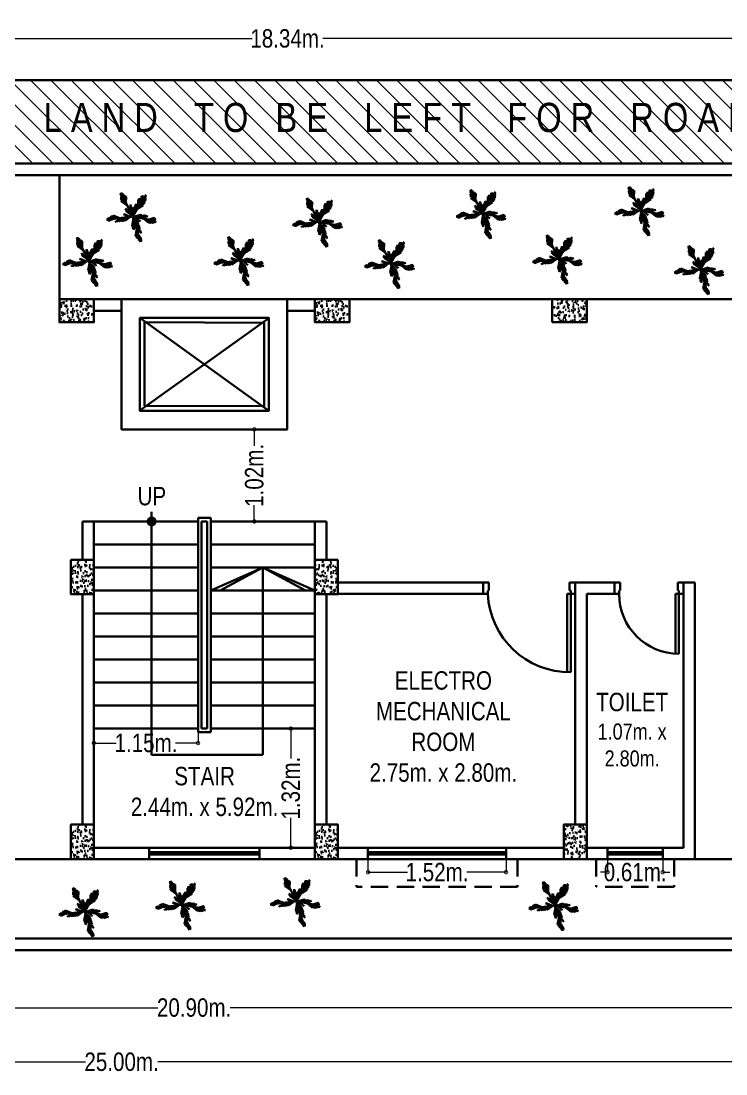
# Model space of a CAD drawing. Header units: inches. Extents: x -3410734 to 406749, y -209950 to -6742.
# Drawn here: x -3409842.4 to -3409536.2, y -79845.1 to -79387.6 of the extents above; entities that cross this region are included whole.
import ezdxf
from ezdxf.enums import TextEntityAlignment as Align

# ---------------------------------------------------------------- set-up
doc = ezdxf.new("R2010")
doc.units = ezdxf.units.IN
doc.header["$LTSCALE"] = 30
doc.header["$MEASUREMENT"] = 0
doc.header["$PDMODE"] = 3
doc.linetypes.add('HIDDEN', pattern=[0.375, 0.25, -0.125])
doc.layers.get('Defpoints').update_dxf_attribs({"lineweight": 30})
for name, color, linetype, lineweight in [('A-GLASS', 140, 'Continuous', 30), ('CAR', 190, 'Continuous', 30), ('column', 1, 'Continuous', 30), ('DIM', 136, 'Continuous', 30), ('DOOR', 30, 'Continuous', 30), ('hash', 251, 'Continuous', 30), ('HATCH', 8, 'Continuous', 30), ('LINE', 243, 'Continuous', 30), ('railing', 220, 'HIDDEN', 30), ('stair', 230, 'Continuous', 30), ('TEXT', 7, 'Continuous', 30), ('TREE', 3, 'Continuous', 30), ('WALL', 7, 'Continuous', 30), ('WINDOW', 5, 'Continuous', 30)]:
    doc.layers.add(name, color=color, linetype=linetype, lineweight=lineweight)
doc.styles.get("Standard").update_dxf_attribs({"font": 'arial.ttf'})
doc.styles.add('style H', font='arial.ttf', dxfattribs={"width": 0.8, "height": 8})
doc.styles.add('styleM', font='arial.ttf', dxfattribs={"width": 0.8, "height": 8})
doc.styles.add('styleSH', font='arial.ttf', dxfattribs={"width": 0.8})
doc.dimstyles.new('Copy(3) of DIT-3', dxfattribs={"dimtxt": 8, "dimasz": 3, "dimexe": 0.18, "dimexo": 0.0625, "dimgap": 0.09, "dimtad": 0, "dimtoh": 1, "dimlfac": 0.0254, "dimzin": 0, "dimdsep": 46, "dimtxsty": 'style H', "dimblk": 'DOTSMALL', "dimcen": 3, "dimclrd": 36, "dimclre": 32, "dimclrt": 26, "dimadec": 0, "dimazin": 0, "dimtfac": 1, "dimtix": 1, "dimtofl": 0, "dimtmove": 0, "dimatfit": 3, "dimldrblk": 'DOTSMALL', "dimfxl": 0.18, "dimtolj": 1, "dimtzin": 0, "dimlwd": 15, "dimlwe": 15, "dimarcsym": 0})
doc.dimstyles.new('Copy(4) of DIT-3', dxfattribs={"dimtxt": 8, "dimasz": 3, "dimexe": 0.18, "dimexo": 0.0625, "dimgap": 0.09, "dimtad": 0, "dimtoh": 1, "dimlfac": 0.0254, "dimzin": 0, "dimdsep": 46, "dimtxsty": 'style H', "dimblk": 'DOTSMALL', "dimcen": 3, "dimclrd": 36, "dimclre": 32, "dimclrt": 26, "dimadec": 0, "dimazin": 0, "dimtfac": 1, "dimtix": 1, "dimtofl": 0, "dimtmove": 0, "dimatfit": 3, "dimldrblk": 'DOTSMALL', "dimfxl": 1, "dimtolj": 1, "dimtzin": 0, "dimlwd": 15, "dimlwe": 15, "dimarcsym": 0})
doc.dimstyles.new('DIT-3', dxfattribs={"dimtxt": 8, "dimasz": 3, "dimexe": 0.18, "dimexo": 0.0625, "dimgap": 0.09, "dimtad": 0, "dimtoh": 1, "dimlfac": 0.0254, "dimzin": 0, "dimdsep": 46, "dimtxsty": 'style H', "dimblk": 'DOTSMALL', "dimcen": 3, "dimclrd": 36, "dimclre": 32, "dimclrt": 26, "dimadec": 0, "dimazin": 0, "dimtfac": 1, "dimtix": 1, "dimtofl": 0, "dimtmove": 0, "dimatfit": 3, "dimldrblk": 'DOTSMALL', "dimfxl": 1, "dimtolj": 1, "dimtzin": 0, "dimlwd": 15, "dimlwe": 15, "dimarcsym": 0})

# ---------------------------------------------------------------- blocks, each defined once
blk = doc.blocks.new('_DotSmall')
at = {"layer": 'DIM', "color": 0, "const_width": 0.5}
blk.add_lwpolyline([(-0.0625, 0, 1), (0.0625, 0, 1)], format="xyb", close=True, dxfattribs=at)
blk = doc.blocks.new('*D120')
at = {"layer": 'Defpoints', "color": 0, "transparency": 16777216}
for p in [(-3410290.88, -79791.25), (-3409306.63, -79791.25), (-3409306.63, -79839.8)]:
    blk.add_point(p, dxfattribs=at)
at = {"layer": 'WALL', "color": 32, "lineweight": 15, "transparency": 16777216}
for p, q in [((-3410290.88, -79791.31), (-3410290.88, -79839.98)), ((-3409306.63, -79791.31), (-3409306.63, -79839.98))]:
    blk.add_line(p, q, dxfattribs=at)
at = {"layer": 'WALL', "color": 36, "lineweight": 15, "transparency": 16777216}
for p, q in [((-3410290.88, -79839.8), (-3409814.48, -79839.8)), ((-3409306.63, -79839.8), (-3409783.03, -79839.8))]:
    blk.add_line(p, q, dxfattribs=at)
at = {"layer": 'WALL', "color": 36, "lineweight": 15, "transparency": 16777216, "xscale": 3, "yscale": 3, "zscale": 3, "rotation": 180}
blk.add_blockref('_DotSmall', (-3410290.88, -79839.8), dxfattribs=at)
at = {"layer": 'WALL', "color": 36, "lineweight": 15, "transparency": 16777216, "xscale": 3, "yscale": 3, "zscale": 3}
blk.add_blockref('_DotSmall', (-3409306.63, -79839.8), dxfattribs=at)
at = {"layer": 'WALL', "color": 26, "transparency": 16777216, "insert": (-3409798.76, -79839.8), "char_height": 8, "attachment_point": 5, "style": 'style H'}
blk.add_mtext('\\A1;25.00m.', dxfattribs=at)
blk = doc.blocks.new('*D122')
at = {"layer": 'Defpoints', "color": 0, "transparency": 16777216}
for p in [(-3409306.63, -79377.48), (-3410146.63, -79413.25), (-3409306.63, -79413.25)]:
    blk.add_point(p, dxfattribs=at)
at = {"layer": 'WALL', "color": 32, "lineweight": 15, "transparency": 16777216}
for p, q in [((-3410146.63, -79413.18), (-3410146.63, -79377.3)), ((-3409306.63, -79413.18), (-3409306.63, -79377.3))]:
    blk.add_line(p, q, dxfattribs=at)
at = {"layer": 'WALL', "color": 36, "lineweight": 15, "transparency": 16777216}
for p, q in [((-3410146.63, -79377.48), (-3409742.36, -79377.48)), ((-3409306.63, -79377.48), (-3409710.91, -79377.48))]:
    blk.add_line(p, q, dxfattribs=at)
at = {"layer": 'WALL', "color": 36, "lineweight": 15, "transparency": 16777216, "xscale": 3, "yscale": 3, "zscale": 3, "rotation": 180}
blk.add_blockref('_DotSmall', (-3410146.63, -79377.48), dxfattribs=at)
at = {"layer": 'WALL', "color": 36, "lineweight": 15, "transparency": 16777216, "xscale": 3, "yscale": 3, "zscale": 3}
blk.add_blockref('_DotSmall', (-3409306.63, -79377.48), dxfattribs=at)
at = {"layer": 'WALL', "color": 26, "transparency": 16777216, "insert": (-3409726.63, -79377.48), "char_height": 8, "attachment_point": 5, "style": 'style H'}
blk.add_mtext('\\A1;21.34m.', dxfattribs=at)
blk = doc.blocks.new('*D108')
at = {"layer": 'Defpoints', "color": 0, "transparency": 16777216}
for p in [(-3409810.79, -79695), (-3409765.54, -79696.5), (-3409810.79, -79701.29)]:
    blk.add_point(p, dxfattribs=at)
at = {"layer": 'WALL', "color": 32, "lineweight": 15, "transparency": 16777216}
for p, q in [((-3409810.79, -79695.06), (-3409810.79, -79701.47)), ((-3409765.54, -79696.56), (-3409765.54, -79701.47))]:
    blk.add_line(p, q, dxfattribs=at)
at = {"layer": 'WALL', "color": 36, "lineweight": 15, "transparency": 16777216}
for p, q in [((-3409810.79, -79701.29), (-3409801.05, -79701.29)), ((-3409765.54, -79701.29), (-3409775.28, -79701.29))]:
    blk.add_line(p, q, dxfattribs=at)
at = {"layer": 'WALL', "color": 36, "lineweight": 15, "transparency": 16777216, "xscale": 3, "yscale": 3, "zscale": 3, "rotation": 180}
blk.add_blockref('_DotSmall', (-3409810.79, -79701.29), dxfattribs=at)
at = {"layer": 'WALL', "color": 36, "lineweight": 15, "transparency": 16777216, "xscale": 3, "yscale": 3, "zscale": 3}
blk.add_blockref('_DotSmall', (-3409765.54, -79701.29), dxfattribs=at)
at = {"layer": 'WALL', "color": 26, "transparency": 16777216, "insert": (-3409788.16, -79701.29), "char_height": 8, "attachment_point": 5, "style": 'style H'}
blk.add_mtext('\\A1;1.15m.', dxfattribs=at)
blk = doc.blocks.new('*D15')
at = {"layer": 'Defpoints', "color": 0, "transparency": 16777216}
for p in [(-3409725.23, -79695), (-3409714.79, -79695), (-3409719.04, -79746.75)]:
    blk.add_point(p, dxfattribs=at)
at = {"layer": 'WALL', "color": 32, "lineweight": 15, "transparency": 16777216}
for p, q in [((-3409714.85, -79695), (-3409725.41, -79695)), ((-3409719.1, -79746.75), (-3409725.41, -79746.75))]:
    blk.add_line(p, q, dxfattribs=at)
at = {"layer": 'WALL', "color": 36, "lineweight": 15, "transparency": 16777216}
for p, q in [((-3409725.23, -79695), (-3409725.23, -79707.99)), ((-3409725.23, -79746.75), (-3409725.23, -79733.75))]:
    blk.add_line(p, q, dxfattribs=at)
at = {"layer": 'WALL', "color": 36, "lineweight": 15, "transparency": 16777216, "xscale": 3, "yscale": 3, "zscale": 3}
for p, rotation in [((-3409725.23, -79695), 90), ((-3409725.23, -79746.75), 270)]:
    blk.add_blockref('_DotSmall', p, dxfattribs=dict(at, rotation=rotation))
at = {"layer": 'WALL', "color": 26, "transparency": 16777216, "insert": (-3409725.23, -79720.87), "char_height": 8, "attachment_point": 5, "rotation": 90, "style": 'style H'}
blk.add_mtext('\\A1;1.32m.', dxfattribs=at)
blk = doc.blocks.new('A$C71373806')
at = {"layer": 'DOOR'}
for p, q in [((2, 5), (2, 31)), ((3.5, 5), (3.5, 30.96)), ((0, 5), (0, 0)), ((0, 5), (2, 5)), ((2, 5), (2, 3.5)), ((2, 5), (3.5, 5)), ((28, 5), (28, 3.5)), ((30, 5), (28, 5)), ((30, 5), (30, 0)), ((0, 0), (2.5, 0)), ((2, 3.5), (2.5, 3.5)), ((2.5, 3.5), (2.5, 0)), ((27.5, 3.5), (27.5, 0)), ((28, 3.5), (27.5, 3.5)), ((30, 0), (27.5, 0))]:
    blk.add_line(p, q, dxfattribs=at)
blk.add_arc((2, 5), 26, 0, 90, dxfattribs=at)
blk = doc.blocks.new('d40')
at = {"layer": 'DOOR'}
for p, q in [((-4869.05, 6684.72), (-4874.05, 6684.72)), ((-4874.05, 6684.72), (-4874.05, 6682.22)), ((-4869.05, 6684.72), (-4869.05, 6682.72)), ((-4870.55, 6682.22), (-4874.05, 6682.22)), ((-4869.05, 6682.72), (-4870.55, 6682.72)), ((-4870.55, 6682.72), (-4870.55, 6682.22)), ((-4874.05, 6644.72), (-4874.05, 6647.22)), ((-4870.55, 6647.22), (-4874.05, 6647.22)), ((-4870.55, 6646.72), (-4870.55, 6647.22)), ((-4869.05, 6646.72), (-4870.55, 6646.72)), ((-4869.05, 6648.22), (-4835.07, 6648.22)), ((-4869.05, 6646.72), (-4869.05, 6648.22)), ((-4869.05, 6646.72), (-4835.06, 6646.72)), ((-4869.05, 6644.72), (-4869.05, 6646.72)), ((-4869.05, 6644.72), (-4874.05, 6644.72))]:
    blk.add_line(p, q, dxfattribs=at)
blk.add_arc((-4870.61, 6647.19), 35.56, 359.2366, 87.4843, dxfattribs=at)
at = {"layer": 'WALL'}
blk.add_line((-4869.05, 6684.72), (-4874.05, 6684.72), dxfattribs=at)
blk = doc.blocks.new('*D109')
at = {"layer": 'Defpoints', "color": 0, "transparency": 16777216}
for p in [(-3409691.72, -79751.75), (-3409631.72, -79751.75), (-3409691.72, -79757.39)]:
    blk.add_point(p, dxfattribs=at)
at = {"layer": 'WALL', "color": 32, "lineweight": 15, "transparency": 16777216}
for p, q in [((-3409691.72, -79751.81), (-3409691.72, -79757.57)), ((-3409631.72, -79751.81), (-3409631.72, -79757.57))]:
    blk.add_line(p, q, dxfattribs=at)
at = {"layer": 'WALL', "color": 36, "lineweight": 15, "transparency": 16777216}
for p, q in [((-3409691.72, -79757.39), (-3409674.6, -79757.39)), ((-3409631.72, -79757.39), (-3409648.84, -79757.39))]:
    blk.add_line(p, q, dxfattribs=at)
at = {"layer": 'WALL', "color": 36, "lineweight": 15, "transparency": 16777216, "xscale": 3, "yscale": 3, "zscale": 3, "rotation": 180}
blk.add_blockref('_DotSmall', (-3409691.72, -79757.39), dxfattribs=at)
at = {"layer": 'WALL', "color": 36, "lineweight": 15, "transparency": 16777216, "xscale": 3, "yscale": 3, "zscale": 3}
blk.add_blockref('_DotSmall', (-3409631.72, -79757.39), dxfattribs=at)
at = {"layer": 'WALL', "color": 26, "transparency": 16777216, "insert": (-3409661.72, -79757.39), "char_height": 8, "attachment_point": 5, "style": 'style H'}
blk.add_mtext('\\A1;1.52m.', dxfattribs=at)
blk = doc.blocks.new('*D110')
at = {"layer": 'Defpoints', "color": 0, "transparency": 16777216}
for p in [(-3409587.65, -79751.75), (-3409563.65, -79751.75), (-3409587.65, -79757.39)]:
    blk.add_point(p, dxfattribs=at)
at = {"layer": 'WALL', "color": 32, "lineweight": 15, "transparency": 16777216}
for p, q in [((-3409587.65, -79751.81), (-3409587.65, -79757.57)), ((-3409563.65, -79751.81), (-3409563.65, -79757.57))]:
    blk.add_line(p, q, dxfattribs=at)
at = {"layer": 'WALL', "color": 36, "lineweight": 15, "transparency": 16777216}
for p, q in [((-3409587.65, -79757.39), (-3409590.65, -79757.39)), ((-3409563.65, -79757.39), (-3409560.65, -79757.39))]:
    blk.add_line(p, q, dxfattribs=at)
at = {"layer": 'WALL', "color": 36, "lineweight": 15, "transparency": 16777216, "xscale": 3, "yscale": 3, "zscale": 3}
blk.add_blockref('_DotSmall', (-3409587.65, -79757.39), dxfattribs=at)
at = {"layer": 'WALL', "color": 36, "lineweight": 15, "transparency": 16777216, "xscale": 3, "yscale": 3, "zscale": 3, "rotation": 180}
blk.add_blockref('_DotSmall', (-3409563.65, -79757.39), dxfattribs=at)
at = {"layer": 'WALL', "color": 26, "transparency": 16777216, "insert": (-3409575.65, -79757.39), "char_height": 8, "attachment_point": 5, "style": 'style H'}
blk.add_mtext('\\A1;0.61m.', dxfattribs=at)
blk = doc.blocks.new('*D16')
at = {"layer": 'CAR', "color": 32, "lineweight": 15, "transparency": 16777216}
for p, q in [((-3410188.36, -79791.31), (-3410188.36, -79816.44)), ((-3409346.13, -79791.31), (-3409346.13, -79816.44))]:
    blk.add_line(p, q, dxfattribs=at)
at = {"layer": 'CAR', "color": 36, "lineweight": 15, "transparency": 16777216}
for p, q in [((-3410188.36, -79816.26), (-3409782.97, -79816.26)), ((-3409346.13, -79816.26), (-3409751.52, -79816.26))]:
    blk.add_line(p, q, dxfattribs=at)
at = {"layer": 'Defpoints', "color": 0, "transparency": 16777216}
for p in [(-3410188.36, -79791.25), (-3409346.13, -79791.25), (-3410188.36, -79816.26)]:
    blk.add_point(p, dxfattribs=at)
at = {"layer": 'CAR', "color": 36, "lineweight": 15, "transparency": 16777216, "xscale": 3, "yscale": 3, "zscale": 3, "rotation": 180}
blk.add_blockref('_DotSmall', (-3410188.36, -79816.26), dxfattribs=at)
at = {"layer": 'CAR', "color": 36, "lineweight": 15, "transparency": 16777216, "xscale": 3, "yscale": 3, "zscale": 3}
blk.add_blockref('_DotSmall', (-3409346.13, -79816.26), dxfattribs=at)
at = {"layer": 'CAR', "color": 26, "transparency": 16777216, "insert": (-3409767.25, -79816.26), "char_height": 8, "attachment_point": 5, "style": 'style H'}
blk.add_mtext('\\A1;20.90m.', dxfattribs=at)
blk = doc.blocks.new('*D18')
at = {"layer": 'CAR', "color": 32, "lineweight": 15, "transparency": 16777216}
for p, q in [((-3410087.71, -79413.18), (-3410087.71, -79395.01)), ((-3409365.63, -79413.18), (-3409365.63, -79395.01))]:
    blk.add_line(p, q, dxfattribs=at)
at = {"layer": 'CAR', "color": 36, "lineweight": 15, "transparency": 16777216}
for p, q in [((-3410087.71, -79395.19), (-3409742.04, -79395.19)), ((-3409365.63, -79395.19), (-3409711.31, -79395.19))]:
    blk.add_line(p, q, dxfattribs=at)
at = {"layer": 'Defpoints', "color": 0, "transparency": 16777216}
for p in [(-3409365.63, -79395.19), (-3410087.71, -79413.25), (-3409365.63, -79413.25)]:
    blk.add_point(p, dxfattribs=at)
at = {"layer": 'CAR', "color": 36, "lineweight": 15, "transparency": 16777216, "xscale": 3, "yscale": 3, "zscale": 3, "rotation": 180}
blk.add_blockref('_DotSmall', (-3410087.71, -79395.19), dxfattribs=at)
at = {"layer": 'CAR', "color": 36, "lineweight": 15, "transparency": 16777216, "xscale": 3, "yscale": 3, "zscale": 3}
blk.add_blockref('_DotSmall', (-3409365.63, -79395.19), dxfattribs=at)
at = {"layer": 'CAR', "color": 26, "transparency": 16777216, "insert": (-3409726.67, -79395.19), "char_height": 8, "attachment_point": 5, "style": 'style H'}
blk.add_mtext('\\A1;18.34m.', dxfattribs=at)
blk = doc.blocks.new('*D112')
at = {"layer": 'CAR', "color": 32, "lineweight": 15, "transparency": 16777216}
for p, q in [((-3409737.82, -79565), (-3409741.28, -79565)), ((-3409714.85, -79605), (-3409741.28, -79605))]:
    blk.add_line(p, q, dxfattribs=at)
at = {"layer": 'CAR', "color": 36, "lineweight": 15, "transparency": 16777216}
for p, q in [((-3409741.1, -79565), (-3409741.1, -79572.11)), ((-3409741.1, -79605), (-3409741.1, -79597.88))]:
    blk.add_line(p, q, dxfattribs=at)
at = {"layer": 'Defpoints', "color": 0, "transparency": 16777216}
for p in [(-3409737.76, -79565), (-3409741.1, -79605), (-3409714.79, -79605)]:
    blk.add_point(p, dxfattribs=at)
at = {"layer": 'CAR', "color": 36, "lineweight": 15, "transparency": 16777216, "xscale": 3, "yscale": 3, "zscale": 3}
for p, rotation in [((-3409741.1, -79565), 90), ((-3409741.1, -79605), 270)]:
    blk.add_blockref('_DotSmall', p, dxfattribs=dict(at, rotation=rotation))
at = {"layer": 'CAR', "color": 26, "transparency": 16777216, "insert": (-3409741.1, -79585), "char_height": 8, "attachment_point": 5, "rotation": 90, "style": 'style H'}
blk.add_mtext('\\A1;1.02m.', dxfattribs=at)
blk = doc.blocks.new('COCONUT')
at = {"layer": 'TREE', "color": 122}
for p, q in [((-15.9, 32.1), (-22, 39.7)), ((-15.9, 32.1), (-21.9, 38.6)), ((-15.8, 32), (-15.9, 38.8)), ((-15.6, 31.6), (-15.7, 38.7)), ((-15.3, 31.2), (-15.5, 38.5)), ((16.7, 29.5), (16.3, 38.3)), ((17, 30.3), (16.7, 38.6)), ((17.4, 31), (17.1, 38.9)), ((17.9, 32), (17.6, 39.3)), ((18.1, 32.4), (17.8, 39.5)), ((18.3, 32.8), (18, 39.6)), ((18.4, 32.9), (23.2, 43.8)), ((18.4, 32.9), (24.1, 43.3)), ((18.4, 32.9), (22.3, 43)), ((18.4, 32.9), (21.3, 42.2)), ((18.4, 32.9), (24, 42.1)), ((18.4, 32.9), (20.5, 41.6)), ((18.4, 32.9), (19.7, 41)), ((18.4, 32.9), (24, 40.9)), ((18.4, 32.9), (24, 39.8)), ((18.4, 32.9), (23.9, 38.9)), ((-15.9, 32.1), (-21.8, 37.7)), ((-15.8, 32), (-21.6, 35.6)), ((-15.6, 31.6), (-21.6, 35.3)), ((-15.3, 31.2), (-21.6, 35)), ((-14.8, 30.2), (-21.5, 34.4)), ((-14.4, 29.5), (-21.5, 33.9)), ((-14, 28.8), (-21.4, 33.4)), ((-13.5, 28), (-21.4, 32.8)), ((-13, 27.1), (-21.3, 32.2)), ((-12.3, 25.8), (-21.3, 31.4)), ((-11.6, 24.6), (-21.2, 30.5)), ((-9.8, 21.5), (-20.5, 28.1)), ((-9, 20.1), (-19.7, 26.6)), ((-7.8, 18), (-18.5, 24.6)), ((-5.8, 14.5), (-16.5, 21.1)), ((-14.8, 30.2), (-14.9, 38.1)), ((-14.4, 29.5), (-14.6, 37.8)), ((-14, 28.8), (-14.2, 37.6)), ((-13.5, 28), (-13.7, 37.2)), ((-9.8, 21.5), (-10.1, 34.1)), ((-9, 20.1), (-9.2, 32.6)), ((-7.8, 18), (-8, 30.5)), ((-3.9, 11.2), (-4.2, 23.7)), ((-3.5, 10.4), (-3.7, 23)), ((-3, 9.7), (-3.3, 22.3)), ((-2.5, 8.8), (-2.8, 21.3)), ((-1.8, 7.6), (-2.1, 20.1)), ((5.8, 7.6), (5.3, 20.2)), ((6.4, 8.9), (5.9, 21.4)), ((6.9, 9.8), (6.4, 22.4)), ((12.2, 20.5), (22.5, 27.7)), ((12.9, 22), (23.2, 29.2)), ((14.5, 25.2), (14.1, 36.5)), ((14.5, 25.2), (23.8, 31.7)), ((15.1, 26.5), (14.7, 37)), ((15.1, 26.5), (23.8, 32.5)), ((15.8, 27.8), (15.4, 37.6)), ((15.8, 27.8), (23.8, 33.4)), ((16.2, 28.7), (15.9, 37.9)), ((16.2, 28.7), (23.8, 34)), ((16.7, 29.5), (23.8, 34.6)), ((17, 30.3), (23.9, 35)), ((17.4, 31), (23.9, 35.5)), ((17.9, 32), (23.9, 36.2)), ((18.1, 32.4), (23.9, 36.5)), ((18.3, 32.8), (23.9, 36.7)), ((-13.3, -2.4), (-25.2, 1.5)), ((-12.1, -2.2), (-24, 1.7)), ((-9.6, -1.7), (-21.5, 2.2)), ((-8.7, -1.6), (-20.6, 2.3)), ((-7.9, -1.4), (-19.8, 2.5)), ((-6.8, -1.2), (-18.8, 2.7)), ((-3.3, -0.6), (-15.2, 3.3)), ((-1.9, -0.3), (-13.8, 3.6)), ((0, 0), (-11.9, 3.9)), ((-0.7, 5.6), (-1, 18.2)), ((0, 4.5), (-0.3, 17)), ((3.3, 2.7), (2.8, 15.2)), ((3.3, 2.7), (13.6, 9.9)), ((4.2, 4.4), (3.7, 17)), ((4.2, 4.4), (14.5, 11.6)), ((4.8, 5.6), (4.3, 18.2)), ((4.8, 5.6), (15.1, 12.8)), ((5.8, 7.6), (16.1, 14.8)), ((6.1, 0.1), (17.8, 4.7)), ((6.1, 0.1), (16.3, -7.2)), ((7.5, 0), (19.1, 4.6)), ((25.6, -2.3), (37.3, 2.4)), ((29.2, -2.7), (39.7, 1.5)), ((30.6, -2.9), (40.4, 1)), ((32, -3), (41.1, 0.6)), ((33, -3.2), (41.7, 0.2)), ((-33.3, -6.1), (-40.5, -9.8)), ((-33.1, -6), (-39.6, -3.9)), ((-32.7, -6), (-39.4, -3.7)), ((-32.2, -5.9), (-39.2, -3.6)), ((-31.1, -5.7), (-38.6, -3.2)), ((-33.1, -6), (-38.4, -10.3)), ((-30.3, -5.5), (-38.2, -2.9)), ((-32.7, -6), (-38.2, -10.4)), ((-32.2, -5.9), (-37.9, -10.5)), ((-29.5, -5.4), (-37.8, -2.6)), ((-28.6, -5.2), (-37.4, -2.3)), ((-31.1, -5.7), (-37.3, -10.6)), ((-27.6, -5), (-36.9, -2)), ((-30.3, -5.5), (-36.8, -10.7)), ((-29.5, -5.4), (-36.3, -10.9)), ((-28.6, -5.2), (-35.8, -11)), ((-27.6, -5), (-35.2, -11.2)), ((-26.2, -4.8), (-34.4, -11.4)), ((-24.8, -4.5), (-33.6, -11.6)), ((-21.2, -3.9), (-31, -11.7)), ((-19.6, -3.6), (-29.4, -11.4)), ((-17.2, -3.1), (-27, -11)), ((-3.8, -18.5), (-12.9, -27.1)), ((-1.9, -0.3), (-11.7, -8.2)), ((-2.2, -13.5), (-11.3, -22.1)), ((-1.4, -11), (-10.5, -19.7)), ((-1.2, -10.2), (-10.3, -18.8)), ((-0.9, -9.4), (-10, -18.1)), ((-0.6, -8.4), (-9.7, -17)), ((-0.1, -7.1), (-9.2, -15.7)), ((0.6, -4.9), (-8.6, -13.6)), ((1, -3.7), (-8.1, -12.3)), ((1.6, -1.8), (-7.5, -10.4)), ((-1.4, -11), (0.9, -23.4)), ((-1.2, -10.2), (1.2, -22.5)), ((-0.9, -9.4), (1.4, -21.8)), ((-0.6, -8.4), (1.7, -20.7)), ((-0.1, -7.1), (2.2, -19.4)), ((0.6, -4.9), (2.9, -17.3)), ((1, -3.7), (3.3, -16)), ((7.5, 0), (17.7, -7.3)), ((9.7, -0.3), (19.9, -7.6)), ((11.1, -0.5), (21.3, -7.8)), ((12.1, -0.6), (22.4, -7.9)), ((13, -0.7), (23.2, -8)), ((13.8, -0.8), (24.1, -8.1)), ((16.4, -1.1), (26.6, -8.4)), ((17.6, -1.3), (27.8, -8.6)), ((21.6, -1.8), (31.8, -9.1)), ((24, -2.1), (34.2, -9.4)), ((34, -3.3), (42.1, -0.1)), ((34.8, -3.4), (42.5, -0.3)), ((35.6, -3.5), (42.9, -0.6)), ((36.7, -3.6), (43.5, -0.9)), ((37.2, -3.7), (43.8, -1.1)), ((37.6, -3.7), (44, -1.2)), ((37.8, -3.7), (45.8, -2.4)), ((37.8, -3.7), (46.6, -2.8)), ((37.8, -3.7), (47.5, -3.4)), ((37.8, -3.7), (49.6, -4.7)), ((37.8, -3.7), (48.5, -4.1)), ((37.8, -3.7), (45.2, -7)), ((37.8, -3.7), (46.1, -6.7)), ((37.8, -3.7), (47.1, -6.4)), ((37.8, -3.7), (48.3, -6)), ((37.8, -3.7), (49.4, -5.7)), ((-4.6, -20.8), (-13.7, -29.4)), ((-8.8, -34), (-13.5, -40.7)), ((-8.8, -34), (-13.4, -41.6)), ((-8.8, -34), (-13.3, -42.6)), ((-8.8, -34), (-13.1, -43.9)), ((-8.8, -34), (-13, -45.1)), ((-8.8, -34), (-12, -45.4)), ((-8.8, -34), (-11.2, -44.5)), ((-8.8, -34), (-10.4, -43.6)), ((-8.8, -34), (-9.6, -42.8)), ((-8.8, -34), (-9, -42.1)), ((-8.8, -33.8), (-7.5, -40.5)), ((-8.7, -33.4), (-7.4, -40.4)), ((-8.5, -32.9), (-7.2, -40.1)), ((-8.2, -31.9), (-6.7, -39.7)), ((-7.9, -31.1), (-6.4, -39.3)), ((-7.7, -30.3), (-6.1, -39)), ((-7.4, -29.5), (-5.7, -38.5)), ((-7.1, -28.5), (-5.3, -38.1)), ((-6.6, -27.1), (-4.7, -37.5)), ((-6.2, -25.7), (-4.1, -36.8)), ((-5.1, -22.3), (-2.8, -34.7))]:
    blk.add_line(p, q, dxfattribs=at)
at = {"layer": 'TREE', "color": 243}
for p, q in [((2.1, 0.7), (-15.9, 32.1)), ((18.8, 33.8), (2.2, 0.4)), ((1.6, 0.3), (-29.5, -5.4)), ((37.3, -3.7), (2.3, 0.6)), ((2.1, -0.3), (-7.7, -30.3))]:
    blk.add_line(p, q, dxfattribs=at)

msp = doc.modelspace()

# ---------------------------------------------------------------- hatches: boundary and pattern name
at = {"layer": 'hash'}
h = msp.add_hatch(dxfattribs=at)
h.set_pattern_fill('AR-CONC', color=256, scale=0.65, angle=270, style=0)
h.set_pattern_definition([(320, (-3561414.5245, -2724.785), (-0.40788888, -4.66219119), [0.4875, -5.3625]), (265, (-3561414.5245, -2724.785), (4.88924887, 0.90188367), [0.39, -4.29]), (10.4514, (-3561414.5585, -2725.1735), (4.48135702, -3.76031098), [0.41431123, -4.55742373]), (316.1842, (-3561413.2245, -2724.785), (-1.0758736, -6.93706682), [0.73125, -8.04375]), (6.6356, (-3561413.314, -2725.363), (6.33176616, -6.07530759), [0.62146687, -6.8361345]), (261.1842, (-3561413.2245, -2724.785), (6.3317709, -6.07530264), [0.585, -6.435]), (291, (-3561413.5495, -2725.435), (-2.61702279, -3.87989584), [0.4875, -5.3625]), (236, (-3561413.5495, -2725.435), (4.71347529, -1.58154966), [0.39, -4.29]), (341.4514, (-3561413.7676, -2725.7583), (2.09644823, -5.46144709), [0.41431123, -4.55742373]), (307.5, (-3561414.5245, -2724.785), (2.16381005, -0.07903906), [0, -4.238, 0, -4.355, 0, -4.30625]), (277.5, (-3561414.5245, -2724.785), (2.563676127, -1.709951993), [0, -2.483, 0, -4.1405, 0, -1.64125]), (237.5, (-3561414.5245, -2723.3355), (-0.146606666, -3.469845835), [0, -1.625, 0, -5.07, 0, -6.7275]), (227.5, (-3561414.5245, -2722.6855), (0.650682385, -3.7907101), [0, -2.1125, 0, -3.367, 0, -4.7775])])
h.paths.add_polyline_path([(-3409810.789, -79518.495), (-3409810.789, -79508.495), (-3409825.789, -79508.495), (-3409825.789, -79518.495)])
h = msp.add_hatch(dxfattribs=at)
h.set_pattern_fill('AR-CONC', color=256, scale=0.65, angle=270, style=0)
h.set_pattern_definition([(320, (-3561303.5245, -2724.785), (-0.40788888, -4.66219119), [0.4875, -5.3625]), (265, (-3561303.5245, -2724.785), (4.88924887, 0.90188367), [0.39, -4.29]), (10.4514, (-3561303.5585, -2725.1735), (4.48135702, -3.76031098), [0.41431123, -4.55742373]), (316.1842, (-3561302.2245, -2724.785), (-1.0758736, -6.93706682), [0.73125, -8.04375]), (6.6356, (-3561302.314, -2725.363), (6.33176616, -6.07530759), [0.62146687, -6.8361345]), (261.1842, (-3561302.2245, -2724.785), (6.3317709, -6.07530264), [0.585, -6.435]), (291, (-3561302.5495, -2725.435), (-2.61702279, -3.87989584), [0.4875, -5.3625]), (236, (-3561302.5495, -2725.435), (4.71347529, -1.58154966), [0.39, -4.29]), (341.4514, (-3561302.7676, -2725.7583), (2.09644823, -5.46144709), [0.41431123, -4.55742373]), (307.5, (-3561303.5245, -2724.785), (2.16381005, -0.07903906), [0, -4.238, 0, -4.355, 0, -4.30625]), (277.5, (-3561303.5245, -2724.785), (2.563676127, -1.709951993), [0, -2.483, 0, -4.1405, 0, -1.64125]), (237.5, (-3561303.5245, -2723.3355), (-0.146606666, -3.469845835), [0, -1.625, 0, -5.07, 0, -6.7275]), (227.5, (-3561303.5245, -2722.6855), (0.650682385, -3.7907101), [0, -2.1125, 0, -3.367, 0, -4.7775])])
h.paths.add_polyline_path([(-3409699.789, -79518.495), (-3409699.789, -79508.495), (-3409714.789, -79508.495), (-3409714.789, -79518.495)])
h = msp.add_hatch(dxfattribs=at)
h.set_pattern_fill('AR-CONC', color=256, scale=0.65, angle=450, style=0)
h.set_pattern_definition([(140, (-3258007.9172, -156302.205), (0.40788888, 4.66219119), [0.4875, -5.3625]), (85, (-3258007.917, -156302.205), (-4.88924887, -0.90188367), [0.39, -4.29]), (190.4514, (-3258007.8832, -156301.8165), (-4.48135702, 3.76031098), [0.41431123, -4.55742373]), (136.1842, (-3258009.217, -156302.205), (1.0758736, 6.93706682), [0.73125, -8.04375]), (186.6356, (-3258009.1276, -156301.627), (-6.33176616, 6.07530759), [0.62146687, -6.8361345]), (81.1842, (-3258009.217, -156302.205), (-6.3317709, 6.07530264), [0.585, -6.435]), (111, (-3258008.8922, -156301.555), (2.61702279, 3.87989584), [0.4875, -5.3625]), (56, (-3258008.892, -156301.555), (-4.71347529, 1.58154966), [0.39, -4.29]), (161.4514, (-3258008.674, -156301.2317), (-2.09644823, 5.46144709), [0.41431123, -4.55742373]), (127.5, (-3258007.9172, -156302.205), (-2.16381005, 0.07903906), [0, -4.238, 0, -4.355, 0, -4.30625]), (97.5, (-3258007.9172, -156302.205), (-2.563676127, 1.709951993), [0, -2.483, 0, -4.1405, 0, -1.64125]), (57.5, (-3258007.9172, -156303.6545), (0.146606666, 3.469845835), [0, -1.625, 0, -5.07, 0, -6.7275]), (47.5, (-3258007.9172, -156304.3045), (-0.650682385, 3.7907101), [0, -2.1125, 0, -3.367, 0, -4.7775])])
h.paths.add_polyline_path([(-3409611.653, -79508.495), (-3409611.653, -79518.495), (-3409596.653, -79518.495), (-3409596.653, -79508.495)])
h = msp.add_hatch(dxfattribs=at)
h.set_pattern_fill('AR-CONC', color=256, scale=0.65, angle=360, style=0)
h.set_pattern_definition([(50, (-3486604.499, -231225.3947), (4.66219119, -0.40788888), [0.4875, -5.3625]), (355, (-3486604.499, -231225.3947), (-0.90188367, 4.88924887), [0.39, -4.29]), (100.4514, (-3486604.1105, -231225.4287), (3.76031098, 4.48135702), [0.41431123, -4.55742373]), (46.1842, (-3486604.499, -231224.0947), (6.93706682, -1.0758736), [0.73125, -8.04375]), (96.6356, (-3486603.921, -231224.1844), (6.07530759, 6.33176616), [0.62146687, -6.8361345]), (351.1842, (-3486604.499, -231224.095), (6.07530264, 6.3317709), [0.585, -6.435]), (21, (-3486603.849, -231224.4197), (3.87989584, -2.61702279), [0.4875, -5.3625]), (326, (-3486603.849, -231224.4197), (1.58154966, 4.71347529), [0.39, -4.29]), (71.4514, (-3486603.5257, -231224.638), (5.46144709, 2.09644823), [0.41431124, -4.55742373]), (37.5, (-3486604.499, -231225.3947), (0.07903906, 2.16381005), [0, -4.238, 0, -4.355, 0, -4.30625]), (7.5, (-3486604.499, -231225.3947), (1.709951993, 2.563676127), [0, -2.483, 0, -4.1405, 0, -1.64125]), (327.5, (-3486605.9486, -231225.3947), (3.469845835, -0.146606666), [0, -1.625, 0, -5.07, 0, -6.7275]), (317.5, (-3486606.5986, -231225.3947), (3.7907101, 0.650682385), [0, -2.1125, 0, -3.367, 0, -4.7775])])
h.paths.add_polyline_path([(-3409810.789, -79621.659), (-3409820.789, -79621.659), (-3409820.789, -79636.659), (-3409810.789, -79636.659)])
h = msp.add_hatch(dxfattribs=at)
h.set_pattern_fill('AR-CONC', color=256, scale=0.65, angle=360, style=0)
h.set_pattern_definition([(130, (-3332921.079, -231225.3947), (-4.66219119, -0.40788888), [0.4875, -5.3625]), (185, (-3332921.079, -231225.3947), (0.90188367, 4.88924887), [0.39, -4.29]), (79.5486, (-3332921.4676, -231225.4287), (-3.76031098, 4.48135702), [0.41431123, -4.55742373]), (133.8158, (-3332921.079, -231224.0947), (-6.93706682, -1.0758736), [0.73125, -8.04375]), (83.3644, (-3332921.657, -231224.1844), (-6.07530759, 6.33176616), [0.62146687, -6.8361345]), (188.8158, (-3332921.079, -231224.095), (-6.07530264, 6.3317709), [0.585, -6.435]), (159, (-3332921.729, -231224.4197), (-3.87989584, -2.61702279), [0.4875, -5.3625]), (214, (-3332921.729, -231224.4197), (-1.58154966, 4.71347529), [0.39, -4.29]), (108.5486, (-3332922.0524, -231224.638), (-5.46144709, 2.09644823), [0.41431123, -4.55742373]), (142.5, (-3332921.079, -231225.3947), (-0.07903906, 2.16381005), [0, -4.238, 0, -4.355, 0, -4.30625]), (172.5, (-3332921.079, -231225.3947), (-1.709951993, 2.563676127), [0, -2.483, 0, -4.1405, 0, -1.64125]), (212.5, (-3332919.6296, -231225.3947), (-3.469845835, -0.146606666), [0, -1.625, 0, -5.07, 0, -6.7275]), (222.5, (-3332918.9796, -231225.3947), (-3.7907101, 0.650682385), [0, -2.1125, 0, -3.367, 0, -4.7775])])
h.paths.add_polyline_path([(-3409714.789, -79621.659), (-3409704.789, -79621.659), (-3409704.789, -79636.659), (-3409714.789, -79636.659)])
h = msp.add_hatch(dxfattribs=at)
h.set_pattern_fill('AR-CONC', color=256, scale=0.65, angle=360, style=0)
h.set_pattern_definition([(50, (-3486604.5014, -231340.4805), (4.66219119, -0.40788888), [0.4875, -5.3625]), (355, (-3486604.5014, -231340.4805), (-0.90188367, 4.88924887), [0.39, -4.29]), (100.4514, (-3486604.113, -231340.5145), (3.76031098, 4.48135702), [0.41431123, -4.55742373]), (46.1842, (-3486604.5014, -231339.1805), (6.93706682, -1.0758736), [0.73125, -8.04375]), (96.6356, (-3486603.923, -231339.27), (6.07530759, 6.33176616), [0.62146687, -6.8361345]), (351.1842, (-3486604.5014, -231339.1805), (6.07530264, 6.3317709), [0.585, -6.435]), (21, (-3486603.8514, -231339.5055), (3.87989584, -2.61702279), [0.4875, -5.3625]), (326, (-3486603.8514, -231339.5055), (1.58154966, 4.71347529), [0.39, -4.29]), (71.4514, (-3486603.528, -231339.7236), (5.46144709, 2.09644823), [0.41431124, -4.55742373]), (37.5, (-3486604.5014, -231340.4805), (0.07903906, 2.16381005), [0, -4.238, 0, -4.355, 0, -4.30625]), (7.5, (-3486604.5014, -231340.4805), (1.709951993, 2.563676127), [0, -2.483, 0, -4.1405, 0, -1.64125]), (327.5, (-3486605.9509, -231340.4805), (3.469845835, -0.146606666), [0, -1.625, 0, -5.07, 0, -6.7275]), (317.5, (-3486606.601, -231340.4805), (3.7907101, 0.650682385), [0, -2.1125, 0, -3.367, 0, -4.7775])])
h.paths.add_polyline_path([(-3409810.791, -79736.745), (-3409820.791, -79736.745), (-3409820.791, -79751.745), (-3409810.791, -79751.745)])
h = msp.add_hatch(dxfattribs=at)
h.set_pattern_fill('AR-CONC', color=256, scale=0.65, angle=360, style=0)
h.set_pattern_definition([(50, (-3486498.5014, -231340.4805), (4.66219119, -0.40788888), [0.4875, -5.3625]), (355, (-3486498.5014, -231340.4805), (-0.90188367, 4.88924887), [0.39, -4.29]), (100.4514, (-3486498.113, -231340.5145), (3.76031098, 4.48135702), [0.41431123, -4.55742373]), (46.1842, (-3486498.5014, -231339.1805), (6.93706682, -1.0758736), [0.73125, -8.04375]), (96.6356, (-3486497.923, -231339.27), (6.07530759, 6.33176616), [0.62146687, -6.8361345]), (351.1842, (-3486498.5014, -231339.1805), (6.07530264, 6.3317709), [0.585, -6.435]), (21, (-3486497.8514, -231339.5055), (3.87989584, -2.61702279), [0.4875, -5.3625]), (326, (-3486497.8514, -231339.5055), (1.58154966, 4.71347529), [0.39, -4.29]), (71.4514, (-3486497.528, -231339.7236), (5.46144709, 2.09644823), [0.41431124, -4.55742373]), (37.5, (-3486498.5014, -231340.4805), (0.07903906, 2.16381005), [0, -4.238, 0, -4.355, 0, -4.30625]), (7.5, (-3486498.5014, -231340.4805), (1.709951993, 2.563676127), [0, -2.483, 0, -4.1405, 0, -1.64125]), (327.5, (-3486499.9509, -231340.4805), (3.469845835, -0.146606666), [0, -1.625, 0, -5.07, 0, -6.7275]), (317.5, (-3486500.601, -231340.4805), (3.7907101, 0.650682385), [0, -2.1125, 0, -3.367, 0, -4.7775])])
h.paths.add_polyline_path([(-3409704.791, -79736.745), (-3409714.791, -79736.745), (-3409714.791, -79751.745), (-3409704.791, -79751.745)])
h = msp.add_hatch(dxfattribs=at)
h.set_pattern_fill('AR-CONC', color=256, scale=0.65, angle=540, style=0)
h.set_pattern_definition([(230, (-3332812.9427, 71851.9905), (-4.66219119, 0.40788888), [0.4875, -5.3625]), (175, (-3332812.9427, 71851.9905), (0.90188367, -4.88924887), [0.39, -4.29]), (280.4514, (-3332813.331, 71852.0245), (-3.76031098, -4.48135702), [0.41431123, -4.55742373]), (226.1842, (-3332812.9427, 71850.6905), (-6.93706682, 1.0758736), [0.73125, -8.04375]), (276.6356, (-3332813.521, 71850.78), (-6.07530759, -6.33176616), [0.62146687, -6.8361345]), (171.1842, (-3332812.943, 71850.6905), (-6.07530264, -6.3317709), [0.585, -6.435]), (201, (-3332813.5927, 71851.0155), (-3.87989584, 2.61702279), [0.4875, -5.3625]), (146, (-3332813.5927, 71851.0155), (-1.58154966, -4.71347529), [0.39, -4.29]), (251.4514, (-3332813.916, 71851.2335), (-5.46144709, -2.09644823), [0.41431123, -4.55742373]), (217.5, (-3332812.9427, 71851.9905), (-0.07903906, -2.16381005), [0, -4.238, 0, -4.355, 0, -4.30625]), (187.5, (-3332812.9427, 71851.9905), (-1.709951993, -2.563676127), [0, -2.483, 0, -4.1405, 0, -1.64125]), (147.5, (-3332811.4932, 71851.9905), (-3.469845835, 0.146606666), [0, -1.625, 0, -5.07, 0, -6.7275]), (137.5, (-3332810.8432, 71851.9905), (-3.7907101, -0.650682385), [0, -2.1125, 0, -3.367, 0, -4.7775])])
h.paths.add_polyline_path([(-3409606.653, -79751.745), (-3409596.653, -79751.745), (-3409596.653, -79736.745), (-3409606.653, -79736.745)])
at = {"layer": 'HATCH', "lineweight": 20, "ltscale": 2}
h = msp.add_hatch(dxfattribs=at)
h.set_pattern_fill('ANSI31', color=256, scale=50, angle=90, style=0)
h.set_pattern_definition([(135, (-3561300.4677, -46250.023), (-4.41941738, -4.41941738), [])])
h.paths.add_polyline_path([(-3410146.633, -79413.245), (-3410146.633, -79449.495), (-3409306.633, -79449.495), (-3409306.633, -79413.245), (-3409306.663, -79413.245)])
h.paths.add_polyline_path([(-3410047.529, -79439.317), (-3409410.025, -79439.317), (-3409410.025, -79419.641), (-3410047.529, -79419.641)], flags=24)

# ---------------------------------------------------------------- linework, layer by layer
at = {"layer": 'A-GLASS'}
for p, q in [((-3409738.791, -79748.745), (-3409786.791, -79748.745)), ((-3409738.791, -79749.745), (-3409786.791, -79749.745))]:
    msp.add_line(p, q, dxfattribs=at)
at = {"layer": 'CAR'}
for points in [[(-3409798.791, -79508.495), (-3409726.791, -79508.495), (-3409726.791, -79564.995), (-3409798.791, -79564.995)], [(-3409790.791, -79516.495), (-3409734.791, -79516.495), (-3409734.791, -79556.995), (-3409790.791, -79556.995)]]:
    msp.add_lwpolyline(points, close=True, dxfattribs=at)
at = {"layer": 'column'}
for points in [[(-3409810.789, -79508.495), (-3409825.789, -79508.495), (-3409825.789, -79518.495), (-3409810.789, -79518.495), (-3409810.789, -79508.495)], [(-3409699.789, -79508.495), (-3409714.789, -79508.495), (-3409714.789, -79518.495), (-3409699.789, -79518.495), (-3409699.789, -79508.495)], [(-3409611.653, -79518.495), (-3409596.653, -79518.495), (-3409596.653, -79508.495), (-3409611.653, -79508.495), (-3409611.653, -79518.495)], [(-3409820.789, -79621.659), (-3409820.789, -79636.659), (-3409810.789, -79636.659), (-3409810.789, -79621.659), (-3409820.789, -79621.659)], [(-3409704.789, -79621.659), (-3409704.789, -79636.659), (-3409714.789, -79636.659), (-3409714.789, -79621.659), (-3409704.789, -79621.659)], [(-3409820.791, -79736.745), (-3409820.791, -79751.745), (-3409810.791, -79751.745), (-3409810.791, -79736.745), (-3409820.791, -79736.745)], [(-3409704.791, -79736.745), (-3409704.791, -79751.745), (-3409714.791, -79751.745), (-3409714.791, -79736.745), (-3409704.791, -79736.745)], [(-3409596.653, -79751.745), (-3409596.653, -79736.745), (-3409606.653, -79736.745), (-3409606.653, -79751.745), (-3409596.653, -79751.745)]]:
    msp.add_lwpolyline(points, dxfattribs=at)
at = {"layer": 'LINE'}
for p, q in [((-3409734.791, -79556.995), (-3409790.791, -79516.495)), ((-3409734.791, -79516.659), (-3409790.791, -79556.831)), ((-3409785.705, -79706.434), (-3409785.705, -79600.84)), ((-3409737.414, -79624.995), (-3409760.039, -79634.995)), ((-3409737.414, -79624.995), (-3409755.961, -79634.995)), ((-3409737.414, -79624.995), (-3409737.414, -79706.434)), ((-3409737.414, -79624.995), (-3409714.789, -79634.995)), ((-3409737.414, -79624.995), (-3409718.867, -79634.995)), ((-3409752.877, -79634.995), (-3409760.039, -79634.995)), ((-3409785.789, -79706.434), (-3409739.516, -79706.434)), ((-3409737.414, -79706.434), (-3409785.789, -79706.434))]:
    msp.add_line(p, q, dxfattribs=at)
at = {"layer": 'LINE', "linetype": 'HIDDEN'}
for p, q in [((-3409696.722, -79751.745), (-3409696.722, -79763.745)), ((-3409626.722, -79751.745), (-3409626.722, -79763.745)), ((-3409592.653, -79751.745), (-3409592.653, -79763.745)), ((-3409558.653, -79751.745), (-3409558.653, -79763.745)), ((-3409626.722, -79763.745), (-3409696.722, -79763.745)), ((-3409558.653, -79763.745), (-3409592.653, -79763.745))]:
    msp.add_line(p, q, dxfattribs=at)
at = {"layer": 'LINE'}
msp.add_lwpolyline([(-3409788.791, -79554.831), (-3409736.791, -79554.995), (-3409736.791, -79518.659), (-3409788.791, -79518.495)], close=True, dxfattribs=at)
at = {"layer": 'railing', "linetype": 'ByBlock'}
for p, q in [((-3409765.539, -79603.495), (-3409765.539, -79696.495)), ((-3409760.039, -79603.495), (-3409760.039, -79696.495)), ((-3409765.539, -79604.995), (-3409765.539, -79694.995)), ((-3409764.039, -79604.995), (-3409764.039, -79694.995)), ((-3409761.539, -79604.995), (-3409761.539, -79694.995))]:
    msp.add_line(p, q, dxfattribs=at)
at = {"layer": 'railing'}
for p, q in [((-3409760.039, -79603.495), (-3409765.539, -79603.495)), ((-3409761.539, -79604.995), (-3409764.039, -79604.995)), ((-3409761.539, -79694.995), (-3409764.039, -79694.995)), ((-3409760.039, -79696.495), (-3409765.539, -79696.495))]:
    msp.add_line(p, q, dxfattribs=at)
at = {"layer": 'stair'}
for p, q in [((-3409765.539, -79604.995), (-3409810.789, -79604.995)), ((-3409714.789, -79604.995), (-3409760.039, -79604.995)), ((-3409765.539, -79614.995), (-3409810.789, -79614.995)), ((-3409760.039, -79614.995), (-3409714.789, -79614.995)), ((-3409765.539, -79624.995), (-3409810.789, -79624.995)), ((-3409760.039, -79624.995), (-3409714.789, -79624.995)), ((-3409765.539, -79634.995), (-3409810.789, -79634.995)), ((-3409760.039, -79634.995), (-3409714.789, -79634.995)), ((-3409765.539, -79644.995), (-3409810.789, -79644.995)), ((-3409760.039, -79644.995), (-3409714.789, -79644.995)), ((-3409765.539, -79654.995), (-3409810.789, -79654.995)), ((-3409760.039, -79654.995), (-3409714.789, -79654.995)), ((-3409765.539, -79664.995), (-3409810.789, -79664.995)), ((-3409760.039, -79664.995), (-3409714.789, -79664.995)), ((-3409765.539, -79674.995), (-3409810.789, -79674.995)), ((-3409760.039, -79674.995), (-3409714.789, -79674.995)), ((-3409765.539, -79684.995), (-3409810.789, -79684.995)), ((-3409760.039, -79684.995), (-3409714.789, -79684.995)), ((-3409765.539, -79694.995), (-3409810.789, -79694.995)), ((-3409760.039, -79694.995), (-3409714.789, -79694.995))]:
    msp.add_line(p, q, dxfattribs=at)
at = {"layer": 'WALL'}
for p, q in [((-3409306.633, -79413.245), (-3410146.633, -79413.245)), ((-3409306.633, -79449.495), (-3410146.633, -79449.495)), ((-3409311.633, -79454.495), (-3410141.633, -79454.495)), ((-3409825.789, -79508.495), (-3409825.789, -79454.495)), ((-3409825.789, -79508.495), (-3409611.653, -79508.495)), ((-3409489.636, -79508.495), (-3409596.653, -79508.495)), ((-3409798.791, -79513.495), (-3409810.789, -79513.495)), ((-3409714.789, -79513.495), (-3409726.791, -79513.495)), ((-3409641.653, -79631.495), (-3409704.789, -79631.495)), ((-3409641.653, -79636.495), (-3409641.653, -79631.495)), ((-3409601.653, -79736.745), (-3409601.653, -79631.495)), ((-3409596.648, -79631.495), (-3409601.653, -79631.495)), ((-3409584.653, -79631.495), (-3409596.648, -79631.495)), ((-3409596.648, -79631.495), (-3409596.648, -79631.495)), ((-3409584.653, -79636.495), (-3409584.653, -79631.495)), ((-3409549.653, -79631.495), (-3409554.653, -79631.495)), ((-3409554.653, -79746.745), (-3409554.653, -79631.495)), ((-3409549.653, -79751.745), (-3409549.653, -79631.495)), ((-3409641.653, -79636.495), (-3409704.789, -79636.495)), ((-3409584.653, -79636.495), (-3409596.653, -79636.495)), ((-3409596.653, -79736.745), (-3409596.653, -79636.495)), ((-3409810.791, -79746.745), (-3409714.791, -79746.745)), ((-3409714.791, -79746.745), (-3409810.791, -79746.745)), ((-3409714.791, -79746.745), (-3409810.791, -79746.745)), ((-3409786.791, -79746.745), (-3409786.791, -79751.745)), ((-3409738.791, -79746.745), (-3409738.791, -79751.745)), ((-3409704.791, -79746.745), (-3409606.653, -79746.745)), ((-3409691.722, -79746.745), (-3409691.722, -79751.745)), ((-3409691.722, -79746.745), (-3409631.722, -79746.745)), ((-3409631.722, -79746.745), (-3409631.722, -79751.745)), ((-3409596.653, -79746.745), (-3409554.653, -79746.745)), ((-3409587.653, -79746.745), (-3409587.653, -79751.745)), ((-3409587.653, -79746.745), (-3409563.653, -79746.745)), ((-3409563.653, -79746.745), (-3409563.653, -79751.745)), ((-3409923.93, -79751.745), (-3409820.791, -79751.745)), ((-3409810.791, -79751.745), (-3409714.791, -79751.745)), ((-3409810.791, -79751.745), (-3409714.791, -79751.745)), ((-3409714.791, -79751.745), (-3409810.791, -79751.745)), ((-3409704.791, -79751.745), (-3409606.653, -79751.745)), ((-3409631.722, -79751.745), (-3409691.722, -79751.745)), ((-3409596.653, -79751.745), (-3409489.636, -79751.745)), ((-3409563.653, -79751.745), (-3409587.653, -79751.745)), ((-3410238.115, -79786.245), (-3409311.633, -79786.245)), ((-3410290.883, -79791.245), (-3409306.633, -79791.245)), ((-3409841.383, -79791.245), (-3409841.383, -79791.245))]:
    msp.add_line(p, q, dxfattribs=at)
at = {"layer": 'WALL', "linetype": 'ByBlock'}
for p, q in [((-3409815.789, -79621.659), (-3409815.79, -79604.995)), ((-3409815.79, -79604.995), (-3409810.79, -79604.995)), ((-3409810.789, -79621.659), (-3409810.79, -79604.995)), ((-3409714.79, -79604.995), (-3409714.789, -79621.659)), ((-3409714.79, -79604.995), (-3409714.789, -79604.995)), ((-3409714.79, -79604.995), (-3409709.789, -79604.995)), ((-3409709.789, -79621.659), (-3409709.789, -79604.995)), ((-3409815.791, -79736.745), (-3409815.789, -79636.659)), ((-3409810.791, -79736.745), (-3409810.789, -79636.659)), ((-3409714.789, -79636.659), (-3409714.791, -79736.745)), ((-3409709.789, -79636.659), (-3409709.791, -79736.745)), ((-3409714.791, -79746.745), (-3409810.791, -79746.745)), ((-3409714.791, -79751.745), (-3409810.791, -79751.745))]:
    msp.add_line(p, q, dxfattribs=at)
at = {"layer": 'WALL', "const_width": 2.16}
msp.add_lwpolyline([(-3409784.625, -79604.995, -1), (-3409786.785, -79604.995, -1)], format="xyb", close=True, dxfattribs=at)
at = {"layer": 'WALL', "linetype": 'ByBlock'}
for points in [[(-3409810.791, -79746.745), (-3409714.791, -79746.745)], [(-3409810.791, -79751.745), (-3409714.791, -79751.745)]]:
    msp.add_lwpolyline(points, dxfattribs=at)
at = {"layer": 'WINDOW'}
for p, q in [((-3409691.722, -79748.745), (-3409631.722, -79748.745)), ((-3409631.722, -79749.745), (-3409691.722, -79749.745)), ((-3409587.653, -79748.745), (-3409563.653, -79748.745)), ((-3409563.653, -79749.745), (-3409587.653, -79749.745))]:
    msp.add_line(p, q, dxfattribs=at)

# ---------------------------------------------------------------- block references
at = {"layer": 'DOOR', "rotation": 180}
msp.add_blockref('A$C71373806', (-3409554.653, -79631.495), dxfattribs=at)
at = {"layer": 'TREE', "lineweight": 20, "xscale": -0.2399999997578561, "yscale": 0.2400000000343425, "zscale": 0.24}
for p in [(-3409793.406, -79472.673), (-3409641.531, -79471.355), (-3409572.754, -79470.042), (-3409712.572, -79474.971), (-3409608.343, -79491.057), (-3409812.465, -79492.046), (-3409746.746, -79491.718), (-3409681.291, -79493.027), (-3409546.795, -79495.655), (-3409722.272, -79770.183), (-3409814.159, -79774.608), (-3409772.063, -79771.658), (-3409609.988, -79771.97)]:
    msp.add_blockref('COCONUT', p, dxfattribs=at)
at = {"layer": 'WALL', "xscale": -1, "rotation": 90}
msp.add_blockref('d40', (-3402956.932, -84505.548), dxfattribs=at)

# ---------------------------------------------------------------- texts
at = {"layer": 'TEXT', "width": 0.8}
msp.add_text('0. 9 2 m  X  2 1.3 4 m.   W I D E   L A N D    T O   B E    L E F T    F O R    R O A D   W I D E N I N G', height=12.668392, dxfattribs=at).set_placement((-3409728.777, -79429.479), align=Align.MIDDLE_CENTER)
at = {"layer": 'TEXT', "char_height": 8}
for s, insert, width, attachment_point, style in [('UP', (-3409785.607, -79590.001), 101.78789, 2, 'styleSH'), ('ELECTRO \\PMECHANICAL \\PROOM\\P2.75m. x 2.80m.', (-3409658.96, -79718.206), 105.00847, 8, 'styleM'), ('TOILET\\P{\\H0.875x;1.07m. x \\P2.80m.}', (-3409576.957, -79711.571), 97.50847, 8, 'styleM'), ('STAIR\\P2.44m. x 5.92m.', (-3409762.697, -79711.654), 101.78789, 2, 'styleSH')]:
    msp.add_mtext(s, dxfattribs=dict(at, insert=insert, width=width, attachment_point=attachment_point, style=style))

# ---------------------------------------------------------------- dimensions: what is measured, and where the dimension line sits
at = {"layer": 'CAR'}
for base, p1, p2, text, picture, middle in [((-3409365.633, -79395.19), (-3410087.714, -79413.245), (-3409365.633, -79413.245), '18.34m.', '*D18', (-3409726.674, -79395.19)), ((-3410188.358, -79816.26), (-3409346.133, -79791.245), (-3410188.358, -79791.245), '20.90m.', '*D16', (-3409767.245, -79816.26))]:
    dim = msp.add_linear_dim(base=base, p1=p1, p2=p2, text=text, dimstyle='DIT-3', override={"dimpost": 'm.'}, dxfattribs=at)
    dim.commit()
    dim.dimension.update_dxf_attribs({"geometry": picture, "text_midpoint": middle})
dim = msp.add_linear_dim(base=(-3409741.103, -79604.995), p1=(-3409737.76, -79564.995), p2=(-3409714.789, -79604.995), angle=90, text='1.02m.', dimstyle='DIT-3', override={"dimpost": 'm.'}, dxfattribs=at)
dim.commit()
dim.dimension.update_dxf_attribs({"geometry": '*D112', "text_midpoint": (-3409741.103, -79584.995)})
at = {"layer": 'WALL'}
for base, p1, p2, text, picture, middle in [((-3409306.633, -79377.482), (-3410146.633, -79413.245), (-3409306.633, -79413.245), '21.34m.', '*D122', (-3409726.633, -79377.482)), ((-3409306.633, -79839.803), (-3410290.883, -79791.245), (-3409306.633, -79791.245), '25.00m.', '*D120', (-3409798.758, -79839.803))]:
    dim = msp.add_linear_dim(base=base, p1=p1, p2=p2, text=text, dimstyle='DIT-3', override={"dimpost": 'm.'}, dxfattribs=at)
    dim.commit()
    dim.dimension.update_dxf_attribs({"geometry": picture, "text_midpoint": middle})
for base, p1, p2, angle, text, picture, middle in [((-3409810.789, -79701.289), (-3409765.539, -79696.495), (-3409810.789, -79694.995), 180, '1.15m.', '*D108', (-3409788.164, -79701.289)), ((-3409725.228, -79694.995), (-3409719.036, -79746.745), (-3409714.791, -79694.995), 90, '1.32m.', '*D15', (-3409725.228, -79720.87))]:
    dim = msp.add_linear_dim(base=base, p1=p1, p2=p2, angle=angle, text=text, dimstyle='Copy(4) of DIT-3', override={"dimpost": 'm.', "dimfxl": 0.18}, dxfattribs=at)
    dim.commit()
    dim.dimension.update_dxf_attribs({"geometry": picture, "text_midpoint": middle})
for base, p1, p2, picture, middle in [((-3409691.722, -79757.388), (-3409631.722, -79751.745), (-3409691.722, -79751.745), '*D109', (-3409661.722, -79757.388)), ((-3409587.653, -79757.388), (-3409563.653, -79751.745), (-3409587.653, -79751.745), '*D110', (-3409575.653, -79757.388))]:
    dim = msp.add_linear_dim(base=base, p1=p1, p2=p2, dimstyle='Copy(3) of DIT-3', override={"dimpost": 'm.', "dimfxl": 7}, dxfattribs=at)
    dim.commit()
    dim.dimension.update_dxf_attribs({"geometry": picture, "text_midpoint": middle})

doc.saveas('drawing.dxf')
